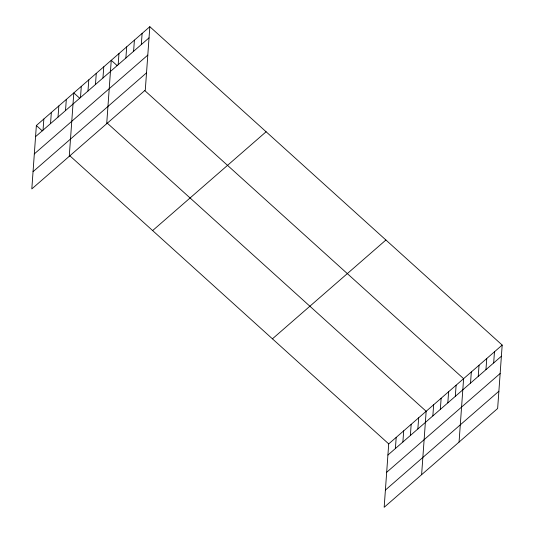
<?xml version="1.0" encoding="UTF-8"?>
<svg xmlns="http://www.w3.org/2000/svg" width="534" height="534" viewBox="0 0 534 534"><rect width="100%" height="100%" fill="white"/><g stroke="black" fill="none" stroke-linecap="round" stroke-linejoin="round"><path stroke-width="0.8" d="M149.834 26.7L36.359 125.51L31.813 188.923L145.288 90.106L149.834 26.7L502.187 345.077L497.641 408.49L384.166 507.3L388.712 443.894L502.187 345.077M43.047 130.142L43.848 118.989M50.536 123.621L51.337 112.467M58.026 117.1L58.827 105.946M65.515 110.578L66.316 99.424M69.26 156.315L73.805 92.903L79.766 98.289M80.494 97.535L81.295 86.381M87.983 91.014L88.784 79.86M95.473 84.492L96.274 73.338M102.962 77.971L103.763 66.817M106.707 123.701L111.252 60.295L117.213 65.682M118.168 64.727L118.969 53.574M125.884 58.012L126.685 46.858M133.6 51.291L134.401 40.137M141.316 44.569L142.117 33.422M395.4 448.52L396.201 437.373M402.89 441.998L403.691 430.851M410.379 435.477L411.18 424.33M417.868 428.956L418.669 417.808M421.613 474.693L426.159 411.287L107.194 123.074M432.847 415.913L433.648 404.765M440.336 409.391L441.137 398.244M447.826 402.87L448.627 391.722M455.315 396.348L456.116 385.201M459.06 442.085L463.605 378.679L144.641 90.466M470.521 383.112L471.322 371.958M478.237 376.39L479.038 365.236M485.953 369.668L486.754 358.521M493.67 362.953L494.471 351.799M35.558 136.664L149.033 37.854M34.323 153.905L147.798 55.095M33.048 171.674L146.523 72.864M152.637 230.575L266.112 131.764M272.433 338.83L385.908 240.013M387.911 455.041L501.386 356.231M386.676 472.29L500.151 373.48M385.401 490.058L498.876 391.242M36.359 125.51L42.319 130.897M69.747 155.688L388.712 443.894"/></g></svg>
